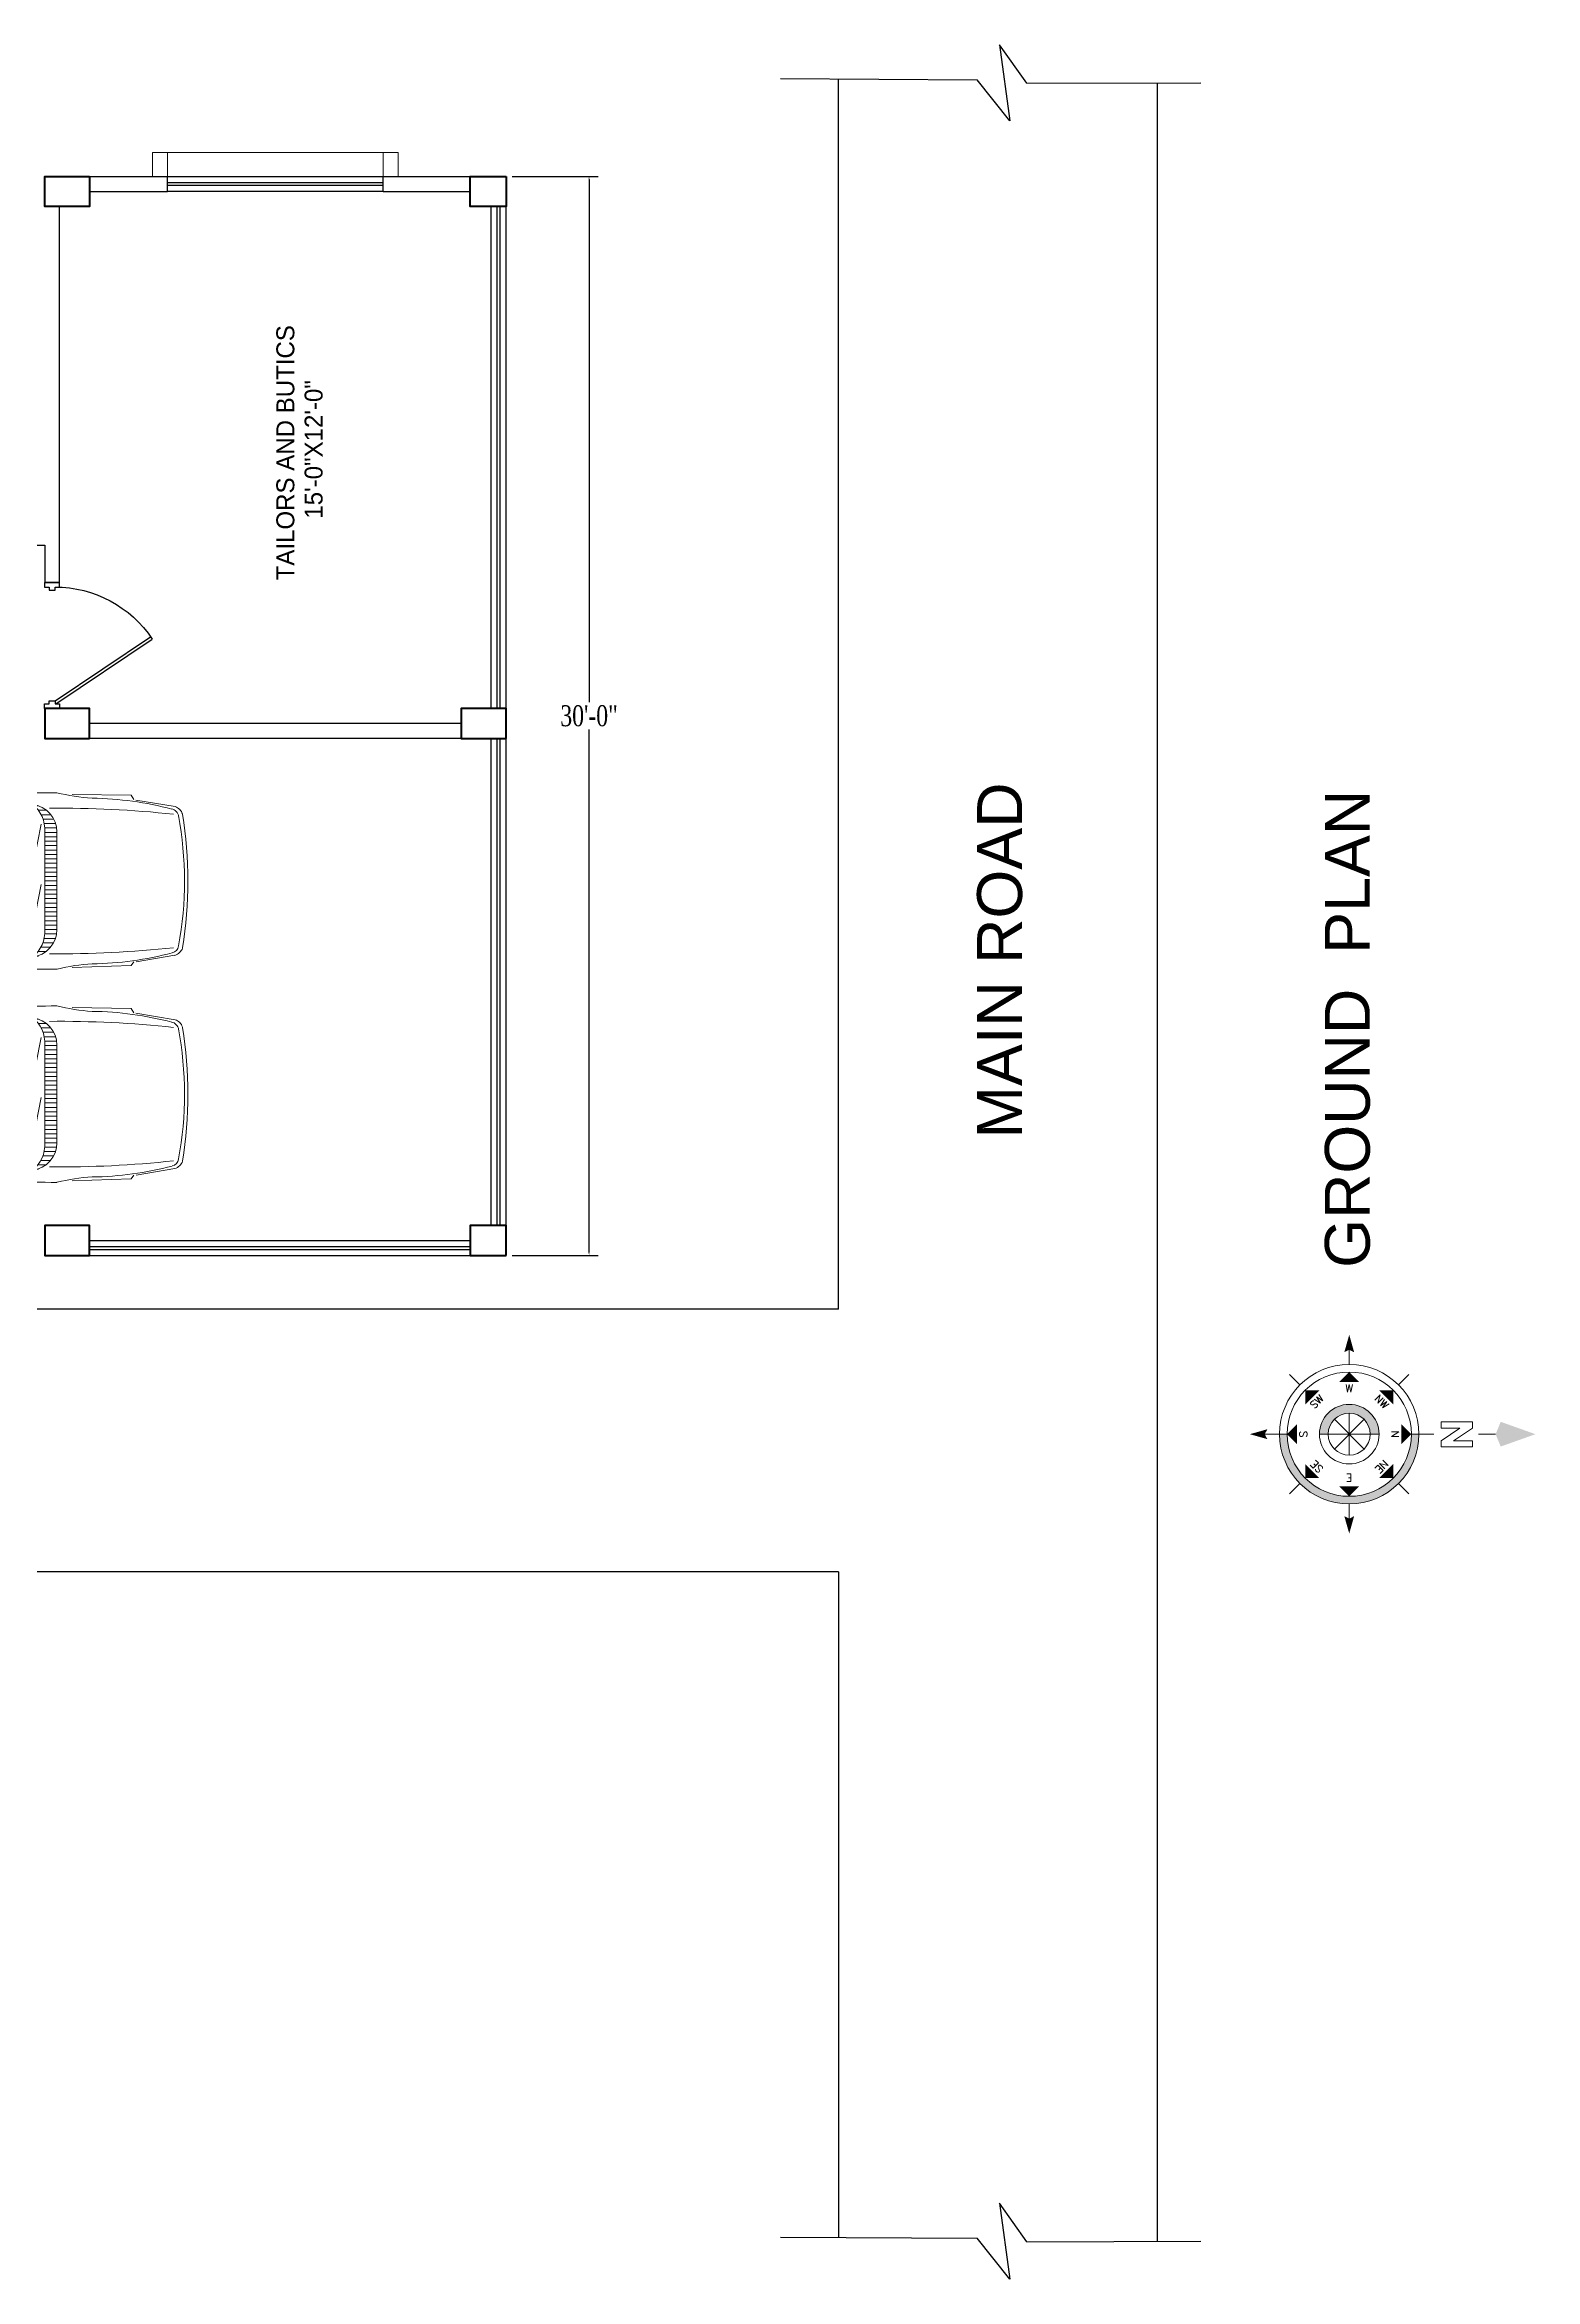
# Model space of a CAD drawing. Header units: inches. Extents: x -54558 to 35158, y -4190 to 41945.
# Drawn here: x -53886 to -53388, y -1825 to -1079 of the extents above; entities that cross this region are included whole.
import ezdxf
from ezdxf.enums import TextEntityAlignment as Align

# ---------------------------------------------------------------- set-up
doc = ezdxf.new("R2010")
doc.units = ezdxf.units.IN
doc.header["$MEASUREMENT"] = 0
doc.linetypes.add('Dash 1_16_', pattern=[3.175, 1.5875, -1.5875])
doc.layers.get('0').update_dxf_attribs({"true_color": 0xe4c8de})
for name, color, linetype in [('A-ANNO-TEXT', 7, 'Continuous'), ('door', 34, 'Continuous'), ('title', 7, 'Continuous')]:
    doc.layers.add(name, color=color, linetype=linetype)
for name, color, linetype, lineweight in [('A-FURN-FIXD', 44, 'Continuous', 9), ('A_WALL', 7, 'Continuous', 30), ('car', 251, 'Continuous', 13), ('colum', 241, 'Continuous', 40), ('railing', 6, 'Continuous', 5), ('ROAD', 251, 'Continuous', 30), ('sanshade', 252, 'Continuous', 5), ('Wall-02', 7, 'Continuous', 30), ('windo', 140, 'Continuous', 25)]:
    doc.layers.add(name, color=color, linetype=linetype, lineweight=lineweight)
doc.styles.add('Arial', font='arial.ttf')
doc.styles.add('LOGO', font='times.ttf', dxfattribs={"width": 0.75, "height": 7})
doc.styles.add('ROMANS', font='romans.shx', dxfattribs={"width": 0.8})
doc.styles.get("Standard").update_dxf_attribs({"font": 'ARIALN.TTF'})
doc.dimstyles.new('STANDARD$0', dxfattribs={"dimtxt": 2, "dimasz": 1, "dimexe": 3, "dimexo": 2, "dimgap": 1, "dimtad": 1, "dimtih": 1, "dimtoh": 1, "dimzin": 3, "dimdsep": 46, "dimlunit": 4, "dimtxsty": 'LOGO', "dimcen": 0.09, "dimdle": 6, "dimclrd": 256, "dimclre": 256, "dimclrt": 7, "dimadec": 0, "dimazin": 1, "dimtm": 1e-09, "dimtfac": 1, "dimtofl": 0, "dimtmove": 0, "dimatfit": 2, "dimfxl": 1, "dimtolj": 1, "dimtzin": 0, "dimlwd": -1, "dimlwe": -1, "dimarcsym": 0})

# ---------------------------------------------------------------- blocks, each defined once
blk = doc.blocks.new('tyer')
at = {"layer": 'sanshade'}
for points in [[(-25800.79, -9018.32), (-25792.79, -9018.32), (-25792.79, -9023.32), (-25800.79, -9023.32)], [(-25800.79, -9018.32), (-25792.79, -9018.32), (-25792.79, -9100.32), (-25800.79, -9100.32)], [(-25800.79, -9095.32), (-25792.79, -9095.32), (-25792.79, -9100.32), (-25800.79, -9100.32)]]:
    blk.add_lwpolyline(points, close=True, dxfattribs=at)
blk = doc.blocks.new('*D572')
at = {"layer": 'A_WALL', "ltscale": 0.25}
for p, q in [((-53729.85, -1123), (-53701.13, -1123)), ((-53704.13, -1124), (-53704.13, -1298.44)), ((-53704.13, -1482), (-53704.13, -1307.56)), ((-53729.85, -1483), (-53701.13, -1483))]:
    blk.add_line(p, q, dxfattribs=at)
for points in [[(-53704.3, -1124), (-53703.96, -1124), (-53704.13, -1123)], [(-53704.3, -1482), (-53703.96, -1482), (-53704.13, -1483)]]:
    blk.add_solid(points, dxfattribs=at)
at = {"layer": 'A_WALL', "color": 7, "ltscale": 0.25, "insert": (-53704.13, -1303), "char_height": 7, "attachment_point": 5, "style": 'LOGO'}
blk.add_mtext('\\A1;30\'-0"', dxfattribs=at)
blk = doc.blocks.new('ALFA-P')
at = {"color": 1}
for p, q in [((0.421, 0.765), (0.398, 0.733)), ((0.922, 0.782), (0.421, 0.765)), ((1.054, 0.795), (1.05, 0.795)), ((1.501, 0.831), (1.466, 0.832)), ((0.051, 0.677), (0.379, 0.733)), ((1.08, 0.571), (1.171, 0.571)), ((1.187, 0.609), (1.104, 0.609)), ((1.142, 0.646), (1.211, 0.646)), ((1.245, 0.684), (1.208, 0.684)), ((1.611, 0.562), (1.26, 0.693)), ((1.295, 0.716), (1.659, 0.578)), ((1.658, 0.598), (1.405, 0.702)), ((1.439, 0.705), (1.49, 0.7)), ((2.191, 0.585), (1.658, 0.598)), ((1.659, 0.578), (2.801, 0.554)), ((2.117, 0.698), (2.191, 0.585)), ((2.236, 0.585), (2.166, 0.698)), ((2.789, 0.573), (2.236, 0.585)), ((2.809, 0.552), (2.782, 0.698)), ((2.801, 0.554), (2.99, 0.646)), ((2.989, 0.646), (3.012, 0.687)), ((3.044, 0.547), (3.455, 0.659)), ((3.538, 0.646), (3.838, 0.693)), ((1.053, -0.37), (1.053, 0.459)), ((1.156, 0.459), (1.053, 0.459)), ((1.053, 0.421), (1.156, 0.421)), ((1.156, 0.384), (1.053, 0.384)), ((1.055, 0.496), (1.156, 0.496)), ((1.161, 0.534), (1.064, 0.534)), ((1.156, -0.37), (1.156, 0.459)), ((1.187, 0.076), (1.276, 0.539)), ((1.053, 0.346), (1.156, 0.346)), ((1.156, 0.309), (1.053, 0.309)), ((1.053, 0.271), (1.156, 0.271)), ((1.156, 0.234), (1.053, 0.234)), ((1.053, 0.196), (1.156, 0.196)), ((1.156, 0.159), (1.053, 0.159)), ((1.053, 0.121), (1.156, 0.121)), ((1.156, 0.084), (1.053, 0.084)), ((1.053, 0.046), (1.156, 0.046)), ((1.156, 0.009), (1.053, 0.009)), ((1.187, -0.435), (1.281, 0.039)), ((1.765, 0.059), (1.708, 0.052)), ((1.708, 0.037), (1.708, 0.052)), ((1.765, 0.03), (1.708, 0.037)), ((1.775, 0.052), (1.765, 0.059)), ((1.775, 0.036), (1.765, 0.03)), ((1.766, 0.03), (1.766, 0.058)), ((1.77, 0.048), (1.787, 0.048)), ((1.77, 0.04), (1.787, 0.04)), ((1.775, 0.048), (1.775, 0.052)), ((1.775, 0.036), (1.775, 0.04)), ((1.787, 0.048), (1.804, 0.044)), ((1.787, 0.04), (1.804, 0.044)), ((1.804, 0.044), (2.189, 0.044)), ((1.053, -0.029), (1.156, -0.029)), ((1.156, -0.066), (1.053, -0.066)), ((1.053, -0.104), (1.156, -0.104)), ((1.156, -0.141), (1.053, -0.141)), ((1.053, -0.179), (1.156, -0.179)), ((1.156, -0.216), (1.053, -0.216)), ((1.053, -0.254), (1.156, -0.254)), ((1.156, -0.291), (1.053, -0.291)), ((1.053, -0.329), (1.156, -0.329)), ((1.156, -0.366), (1.053, -0.366)), ((1.055, -0.404), (1.156, -0.404)), ((1.161, -0.441), (1.064, -0.441)), ((1.08, -0.479), (1.171, -0.479)), ((1.187, -0.516), (1.104, -0.516)), ((1.142, -0.554), (1.211, -0.554)), ((1.611, -0.473), (1.26, -0.604)), ((1.295, -0.624), (1.659, -0.486)), ((1.658, -0.505), (1.405, -0.61)), ((2.191, -0.493), (1.658, -0.505)), ((1.659, -0.486), (2.801, -0.461)), ((2.117, -0.606), (2.191, -0.493)), ((2.236, -0.493), (2.166, -0.606)), ((2.789, -0.48), (2.236, -0.493)), ((2.809, -0.459), (2.782, -0.606)), ((2.801, -0.461), (2.99, -0.554)), ((2.989, -0.553), (3.012, -0.595)), ((3.033, -0.451), (3.453, -0.566)), ((3.547, -0.554), (3.838, -0.591)), ((0.049, -0.586), (0.383, -0.64)), ((0.421, -0.682), (0.398, -0.645)), ((0.922, -0.688), (0.421, -0.682)), ((1.245, -0.591), (1.208, -0.591)), ((1.439, -0.616), (1.49, -0.612)), ((1.501, -0.743), (1.466, -0.743))]:
    blk.add_line(p, q, dxfattribs=at)
blk.add_lwpolyline([(1.77, 0.048, 0.135264), (1.769, 0.048, 0.106902), (1.768, 0.047, 0.081911), (1.768, 0.046, 0.07014), (1.768, 0.044, 0.07014), (1.768, 0.043, 0.081911), (1.768, 0.042, 0.106902), (1.769, 0.041, 0.135264), (1.77, 0.04, 0.135264)], format="xyb", dxfattribs=at)
at = {"color": 1, "const_width": 0.00157}
blk.add_lwpolyline([(2.189, 0.044, 1), (2.188, 0.044, 1)], format="xyb", close=True, dxfattribs=at)
at = {"color": 1}
for centre, radius, start, end in [((0.644, 2.435), 1.69, 273.7251, 283.9002), ((0.703, -88.577), 89.373, 89.52503, 89.7751), ((1.583, 0.741), 0.149, 145.9309, 193.8445), ((1.514, 0.784), 0.068, 134.8266, 142.9949), ((0.774, 0.825), 0.726, 350.1467, 0.5405), ((0.703, -88.577), 89.373, 87.99733, 89.48898), ((3.104, -1.099), 1.909, 84.2866, 101.4253), ((3.269, 0.711), 0.0928, 31.1037, 74.3748), ((3.518, -2.656), 3.444, 84.627, 92.961), ((3.801, 0.61), 0.169, 8.8601, 76.0341), ((3.477, 0.047), 3.537, 170.7624, 189.2376), ((3.018, 0.045), 3.049, 169.5804, 190.4804), ((0.086, 0.575), 0.109, 108.9654, 157.7189), ((0.087, 0.589), 0.0687, 102.3165, 172.6202), ((1.022, -8.34), 9.004, 89.3963, 96.1219), ((0.794, -2.08), 2.83, 90.8303, 104.7581), ((1.288, 0.459), 0.235, 96.9706, 180), ((1.427, 0.479), 0.271, 128.1315, 184.3504), ((0.934, -56.277), 57.002, 89.4957, 89.6397), ((0.934, -56.277), 57.002, 87.9149, 89.4373), ((3.448, 0.618), 0.0417, 52.5085, 81.0554), ((0.134, 0.045), 3.395, 349.695, 10.305), ((3.799, 0.638), 0.106, 15.9545, 75.1491), ((-2.205, 0.087), 6.134, 353.8067, 5.429), ((-2.824, 0.038), 6.818, 355.0765, 5.0418), ((6.651, 0.044), 5.064, 174.1622, 185.8378), ((1.61, 0.559), 0.00255, 10.1904, 76.0607), ((3.055, 0.509), 0.0388, 106.5918, 183.3613), ((-0.143, 0.045), 3.193, 351.679, 8.321), ((1.288, -0.37), 0.235, 180, 263.0294), ((1.427, -0.391), 0.271, 175.6496, 231.8685), ((0.08, -0.492), 0.0989, 198.2367, 251.7095), ((0.093, -0.492), 0.0748, 186.407, 260.5783), ((1.022, 8.432), 9.004, 263.8781, 270.6037), ((0.794, 2.173), 2.83, 255.2872, 269.1697), ((1.61, -0.47), 0.00255, 283.9393, 349.8096), ((3.042, -0.425), 0.0275, 161.9399, 248.0871), ((3.456, -0.54), 0.0259, 261.842, 317.0719), ((3.785, -0.501), 0.189, 275.3376, 346.1066), ((0.644, -2.343), 1.69, 75.9638, 86.2749), ((0.703, 88.67), 89.373, 270.2249, 270.47417), ((0.934, 56.369), 57.002, 270.3603, 270.5047), ((1.583, -0.652), 0.149, 166.1555, 214.0691), ((1.514, -0.695), 0.068, 217.0051, 225.1734), ((0.774, -0.736), 0.726, 359.4595, 9.8533), ((0.934, 56.369), 57.002, 270.5622, 272.0851), ((0.703, 88.67), 89.373, 270.51092, 271.99998), ((3.104, 1.191), 1.909, 258.5747, 275.7134), ((3.269, -0.618), 0.0928, 285.6252, 328.8963), ((3.577, 2.373), 3.071, 265.8615, 274.2164), ((3.803, -0.56), 0.0908, 281.9071, 350.7156)]:
    blk.add_arc(centre, radius, start, end, dxfattribs=at)
blk = doc.blocks.new('Anno_North_J_Metric')
at = {"layer": 'title', "lineweight": 18}
h = blk.add_hatch(color=256, dxfattribs=at)
h.paths.add_polyline_path([(4.17, 0), (4.68, 0, 1), (-4.68, 0), (-4.17, 0, -1)])
h.paths.add_polyline_path([(-1.41, 0), (-2, 0, 1), (2, 0), (1.41, 0, -1)])
for p, q in [((0, 4.68), (0, 5.67)), ((-3.31, 3.31), (-4.01, 4.01)), ((3.31, 3.31), (4.01, 4.01)), ((-8.67, 0), (-9.83, 0)), ((-8.27, 0.86), (-6.17, 0.86)), ((-8.27, 0.44), (-8.27, 0.86)), ((-7.01, 0.44), (-8.27, 0.44)), ((-8.27, -0.4), (-7.01, 0.44)), ((-6.17, 0.44), (-7.43, -0.4)), ((-6.17, 0.86), (-6.17, 0.44)), ((-4.68, 0), (-5.67, 0)), ((-4.68, 0), (-4.17, 0)), ((1, -1), (-1, 1)), ((1, 1), (-1, -1)), ((-1, 1), (1, -1)), ((-1, -1), (1, 1)), ((0, -1.41), (0, 1.41)), ((0, 1.41), (0, -1.41)), ((1.41, 0), (2, 0)), ((4.68, 0), (4.17, 0)), ((4.68, 0), (5.67, 0)), ((-8.27, -0.82), (-8.27, -0.4)), ((-6.17, -0.82), (-8.27, -0.82)), ((-7.43, -0.4), (-6.17, -0.4)), ((-6.17, -0.4), (-6.17, -0.82)), ((-1.41, 0), (-2, 0)), ((1.41, 0), (-1.41, 0)), ((-1.41, 0), (1.41, 0)), ((-3.31, -3.31), (-4.01, -4.01)), ((3.31, -3.31), (4.01, -4.01)), ((0, -4.68), (0, -5.67))]:
    blk.add_line(p, q, dxfattribs=at)
for radius in [4.68, 4.17, 2, 1.41]:
    blk.add_circle((0, 0), radius, dxfattribs=at)
for points in [[(-0.33, 5.5), (0, 5.67), (0, 6.67)], [(0, 6.67), (0.33, 5.5), (0, 5.67)], [(0, 4.17), (0.67, 3.5), (-0.67, 3.5)], [(-2.95, 2.95), (-2, 2.95), (-2.95, 2)], [(2.95, 2.95), (2.95, 2), (2, 2.95)], [(-9.83, 0), (-10.17, 0.83), (-12.5, 0)], [(-12.5, 0), (-10.17, -0.83), (-9.83, 0)], [(-4.17, 0), (-3.5, 0.67), (-3.5, -0.67)], [(4.17, 0), (3.5, -0.67), (3.5, 0.67)], [(5.5, 0.33), (5.67, 0), (6.67, 0)], [(6.67, 0), (5.5, -0.33), (5.67, 0)], [(-2.95, -2.95), (-2.95, -2), (-2, -2.95)], [(2.95, -2.95), (2, -2.95), (2.95, -2)], [(0, -4.17), (-0.67, -3.5), (0.67, -3.5)], [(0, -6.67), (-0.33, -5.5), (0, -5.67)], [(0.33, -5.5), (0, -5.67), (0, -6.67)]]:
    blk.add_solid(points, dxfattribs=at)
at = {"layer": 'title', "lineweight": 18, "style": 'ROMANS'}
blk.add_text('E', height=0.5, dxfattribs=at).set_placement((0, 2.67), align=Align.CENTER)
for s, rotation, p in [('NE', 45, (-2, 2)), ('SE', 315, (2, 2)), ('N', 90, (-2.83, 0)), ('S', 90, (3.33, 0)), ('NW', 135, (-2, -2)), ('W', 180, (0, -2.83)), ('SW', 225, (2, -2))]:
    blk.add_text(s, height=0.5, rotation=rotation, dxfattribs=at).set_placement(p, align=Align.CENTER)
blk = doc.blocks.new('North')
at = {"layer": 'title', "linetype": 'Dash 1_16_', "lineweight": 20, "xscale": 79.54979519464541, "yscale": 79.54979519464541, "zscale": 79.54979519464541, "rotation": 270}
blk.add_blockref('Anno_North_J_Metric', (8025510, 1107807), dxfattribs=at)
blk = doc.blocks.new('efre')
at = {"layer": 'door'}
for p, q in [((10922.87, 10339.43), (10901.44, 10307.52)), ((10923.87, 10339.12), (10902.26, 10306.96))]:
    blk.add_line(p, q, dxfattribs=at)
for points in [[(10885.87, 10339.43), (10884.87, 10339.43), (10884.87, 10337.89), (10883.37, 10337.89), (10883.37, 10342.89), (10884.87, 10342.89), (10884.87, 10341.35), (10885.87, 10341.35)], [(10922.87, 10339.43), (10923.87, 10339.43), (10923.87, 10337.89), (10925.37, 10337.89), (10925.37, 10342.89), (10923.87, 10342.89), (10923.87, 10341.35), (10922.87, 10341.35)]]:
    blk.add_lwpolyline(points, close=True, dxfattribs=at)
blk.add_arc((10923.87, 10339.43), 39, 180, 236.36425, dxfattribs=at)

msp = doc.modelspace()

# ---------------------------------------------------------------- linework, layer by layer
at = {"layer": 'colum'}
for points in [[(-53870.852, -1122.999), (-53870.852, -1132.999), (-53885.852, -1132.999), (-53885.852, -1122.999)], [(-53731.852, -1122.999), (-53731.852, -1132.999), (-53743.852, -1132.999), (-53743.852, -1122.999)], [(-53870.852, -1310.499), (-53870.852, -1300.499), (-53885.852, -1300.499), (-53885.852, -1310.499)], [(-53731.852, -1310.499), (-53731.852, -1300.499), (-53746.852, -1300.499), (-53746.852, -1310.499)], [(-53870.852, -1482.999), (-53870.852, -1472.999), (-53885.852, -1472.999), (-53885.852, -1482.999)], [(-53731.852, -1482.999), (-53731.852, -1472.999), (-53743.852, -1472.999), (-53743.852, -1482.999)]]:
    msp.add_lwpolyline(points, close=True, dxfattribs=at)
at = {"layer": 'ROAD'}
for p, q in [((-53558.006, -1091.95), (-53567.09, -1079.066)), ((-53567.09, -1079.066), (-53563.64, -1104.471)), ((-53640.225, -1090.394), (-53574.584, -1090.746)), ((-53620.852, -1500.999), (-53620.852, -1090.498)), ((-53563.64, -1104.471), (-53574.584, -1090.746)), ((-53558.006, -1091.95), (-53499.864, -1091.766)), ((-53514.372, -1811.96), (-53514.372, -1091.812)), ((-53620.852, -1500.999), (-54544.786, -1500.999)), ((-53620.852, -1588.558), (-54546.049, -1588.558)), ((-53620.852, -1588.558), (-53620.852, -1810.646)), ((-53558.006, -1812.099), (-53567.09, -1799.215)), ((-53567.09, -1799.215), (-53563.64, -1824.62)), ((-53640.225, -1810.542), (-53574.584, -1810.895)), ((-53563.64, -1824.62), (-53574.584, -1810.895)), ((-53558.006, -1812.099), (-53499.864, -1811.914))]:
    msp.add_line(p, q, dxfattribs=at)
at = {"layer": 'Wall-02'}
for p, q in [((-53870.852, -1122.999), (-53844.852, -1122.999)), ((-53844.852, -1127.999), (-53844.852, -1122.999)), ((-53772.852, -1122.999), (-53743.852, -1122.999)), ((-53772.852, -1127.999), (-53772.852, -1122.999)), ((-53870.852, -1127.999), (-53844.852, -1127.999)), ((-53772.852, -1127.999), (-53743.852, -1127.999)), ((-53746.852, -1305.499), (-53870.852, -1305.499)), ((-53746.852, -1310.499), (-53870.852, -1310.499))]:
    msp.add_line(p, q, dxfattribs=at)
msp.add_lwpolyline([(-53944.852, -1245.999), (-53885.852, -1245.999), (-53885.852, -1258.499), (-53880.852, -1258.499), (-53880.852, -1132.999)], dxfattribs=at)
at = {"layer": 'windo'}
for p, q in [((-53844.852, -1122.999), (-53772.852, -1122.999)), ((-53844.852, -1124.999), (-53772.852, -1124.999)), ((-53772.852, -1125.999), (-53844.852, -1125.999)), ((-53772.852, -1127.999), (-53844.852, -1127.999)), ((-53736.852, -1300.499), (-53736.852, -1132.999)), ((-53734.852, -1300.499), (-53734.852, -1132.999)), ((-53733.852, -1300.499), (-53733.852, -1132.999)), ((-53731.852, -1300.499), (-53731.852, -1132.999)), ((-53736.852, -1472.999), (-53736.852, -1310.499)), ((-53734.852, -1472.999), (-53734.852, -1310.499)), ((-53733.852, -1472.999), (-53733.852, -1310.499)), ((-53731.852, -1472.999), (-53731.852, -1310.499)), ((-53870.852, -1477.999), (-53743.852, -1477.999)), ((-53870.852, -1479.999), (-53743.852, -1479.999)), ((-53870.852, -1480.999), (-53743.852, -1480.999)), ((-53870.852, -1482.999), (-53743.852, -1482.999))]:
    msp.add_line(p, q, dxfattribs=at)

# ---------------------------------------------------------------- block references
at = {"layer": 'A-FURN-FIXD', "lineweight": 30, "xscale": 0.0625, "yscale": 0.0625, "zscale": 0.0625, "rotation": 270}
msp.add_blockref('North', (-122688.311, 500051.721), dxfattribs=at)
at = {"layer": 'A_WALL', "xscale": -1, "rotation": 90}
msp.add_blockref('efre', (-43542.964, 9624.866), dxfattribs=at)
at = {"layer": 'car', "xscale": 39.29671702231281, "yscale": 39.29671702231281, "zscale": 39.29671702232169, "rotation": 180}
for p in [(-53840.394, -1356.27), (-53840.394, -1427.385)]:
    msp.add_blockref('ALFA-P', p, dxfattribs=at)
at = {"layer": 'railing', "rotation": 90}
msp.add_blockref('tyer', (-62868.172, 24677.789), dxfattribs=at)

# ---------------------------------------------------------------- texts
at = {"char_height": 15, "width": 161.39351, "attachment_point": 1, "rotation": 90, "style": 'Arial'}
for s, insert in [('MAIN ROAD', (-53574.597, -1443.953)), ('GROUND  PLAN', (-53458.508, -1487.15))]:
    msp.add_mtext(s, dxfattribs=dict(at, insert=insert))
at = {"layer": 'A-ANNO-TEXT', "insert": (-53793, -1215.208), "char_height": 6, "width": 80.39252, "attachment_point": 8, "rotation": 90, "line_spacing_factor": 0.942857}
msp.add_mtext('{\\fChiller|b0|i0|c0|p82;\\C242;\\c2564301;TAILORS AND BUTICS\\P 15\'-0"X12\'-0"}', dxfattribs=at)

# ---------------------------------------------------------------- dimensions: what is measured, and where the dimension line sits
at = {"layer": 'A_WALL', "ltscale": 0.25}
dim = msp.add_linear_dim(base=(-53704.131, -1122.999), p1=(-53731.852, -1482.999), p2=(-53731.852, -1122.999), angle=90, dimstyle='STANDARD$0', dxfattribs=at)
dim.commit()
dim.dimension.update_dxf_attribs({"geometry": '*D572', "text_midpoint": (-53704.131, -1302.999)})

doc.saveas('drawing.dxf')
